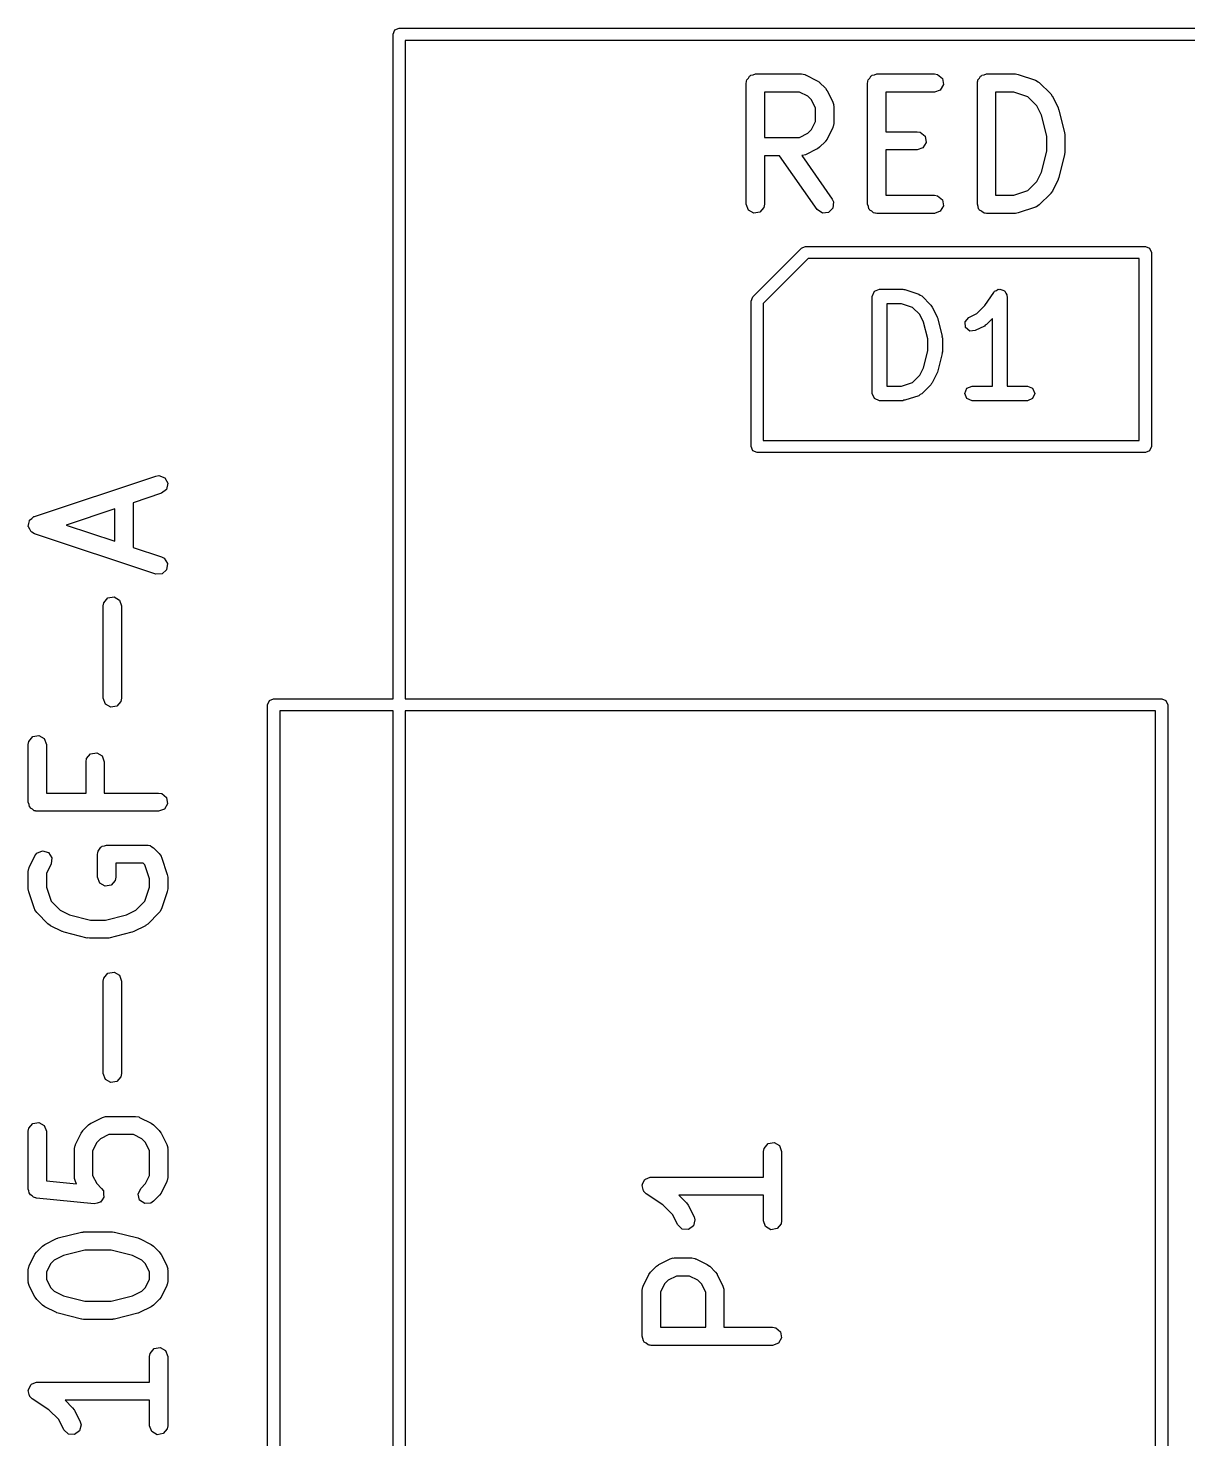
# Model space of a CAD drawing. Extents: x 4.75 to 6.87, y -3.9 to -3.1.
# Drawn here: x 4.7477 to 5.124, y -3.5624 to -3.1043 of the extents above; entities that cross this region are included whole.
import ezdxf

# ---------------------------------------------------------------- set-up
doc = ezdxf.new("R2010")
doc.units = 0
doc.header["$MEASUREMENT"] = 0
doc.layers.add('BLACK', color=7, linetype='CONTINUOUS')

msp = doc.modelspace()

# ---------------------------------------------------------------- linework, layer by layer
at = {"layer": 'BLACK', "linetype": 'CONTINUOUS'}
for p, q in [((4.86614, -3.1063), (4.86672, -3.10491)), ((4.86672, -3.10491), (4.86811, -3.10433)), ((4.86811, -3.10433), (6.83661, -3.10433)), ((4.86614, -3.32205), (4.86614, -3.1063)), ((6.83465, -3.10827), (4.87008, -3.10827)), ((4.87008, -3.10827), (4.87008, -3.32205)), ((4.98074, -3.12214), (4.9808, -3.12176)), ((4.98074, -3.16151), (4.98074, -3.12214)), ((4.98078, -3.12163), (4.98085, -3.12151)), ((4.9808, -3.12176), (4.98078, -3.12163)), ((4.98085, -3.12151), (4.98091, -3.12113)), ((4.98091, -3.12113), (4.98141, -3.12054)), ((4.98141, -3.12054), (4.98179, -3.11988)), ((4.98179, -3.11988), (4.98204, -3.11979)), ((4.98204, -3.11979), (4.98221, -3.11958)), ((4.98221, -3.11958), (4.98297, -3.11945)), ((4.98297, -3.11945), (4.98369, -3.11919)), ((4.98369, -3.11919), (4.99869, -3.11919)), ((4.99869, -3.11919), (4.9997, -3.11937)), ((4.9997, -3.11937), (4.99983, -3.11948)), ((4.99983, -3.11948), (5.00001, -3.1195)), ((5.00001, -3.1195), (5.00376, -3.12137)), ((5.00376, -3.12137), (5.00447, -3.1219)), ((5.00447, -3.1219), (5.00453, -3.12193)), ((5.00453, -3.12193), (5.0064, -3.1238)), ((5.02011, -3.12214), (5.02017, -3.12176)), ((5.02011, -3.16151), (5.02011, -3.12214)), ((5.02015, -3.12163), (5.02022, -3.12151)), ((5.02017, -3.12176), (5.02015, -3.12163)), ((5.02022, -3.12151), (5.02028, -3.12113)), ((5.02028, -3.12113), (5.02078, -3.12054)), ((5.02078, -3.12054), (5.02116, -3.11988)), ((5.02116, -3.11988), (5.02141, -3.11979)), ((5.02141, -3.11979), (5.02158, -3.11958)), ((5.02158, -3.11958), (5.02234, -3.11945)), ((5.02234, -3.11945), (5.02306, -3.11919)), ((5.02306, -3.11919), (5.04181, -3.11919)), ((5.04181, -3.11919), (5.04282, -3.11937)), ((5.04282, -3.11937), (5.04436, -3.12066)), ((5.04472, -3.12265), (5.04371, -3.1244)), ((5.04436, -3.12066), (5.04472, -3.12265)), ((5.05573, -3.12214), (5.0558, -3.12176)), ((5.05573, -3.16151), (5.05573, -3.12214)), ((5.05577, -3.12163), (5.05584, -3.12151)), ((5.0558, -3.12176), (5.05577, -3.12163)), ((5.05584, -3.12151), (5.05591, -3.12113)), ((5.05591, -3.12113), (5.0564, -3.12054)), ((5.0564, -3.12054), (5.05678, -3.11988)), ((5.05678, -3.11988), (5.05703, -3.11979)), ((5.05703, -3.11979), (5.0572, -3.11958)), ((5.0572, -3.11958), (5.05796, -3.11945)), ((5.05796, -3.11945), (5.05868, -3.11919)), ((5.05868, -3.11919), (5.06805, -3.11919)), ((5.06805, -3.11919), (5.06892, -3.11934)), ((5.06892, -3.11934), (5.06899, -3.11934)), ((5.06899, -3.11934), (5.07461, -3.12121)), ((5.07461, -3.12121), (5.07551, -3.1217)), ((5.07551, -3.1217), (5.07561, -3.12185)), ((5.07561, -3.12185), (5.07577, -3.12193)), ((5.07577, -3.12193), (5.07952, -3.12568)), ((4.98664, -3.12509), (4.98664, -3.13981)), ((4.99799, -3.12509), (4.98664, -3.12509)), ((5.00069, -3.12644), (4.99799, -3.12509)), ((5.00189, -3.12764), (5.00069, -3.12644)), ((5.00323, -3.13034), (5.00189, -3.12764)), ((5.0064, -3.1238), (5.00691, -3.12453)), ((5.00691, -3.12453), (5.00695, -3.12457)), ((5.00695, -3.12457), (5.00883, -3.12832)), ((5.04181, -3.12509), (5.02601, -3.12509)), ((5.02601, -3.12509), (5.02601, -3.13794)), ((5.04371, -3.1244), (5.04181, -3.12509)), ((5.06163, -3.12509), (5.06163, -3.15856)), ((5.06757, -3.12509), (5.06163, -3.12509)), ((5.07208, -3.1266), (5.06757, -3.12509)), ((5.075, -3.12951), (5.07208, -3.1266)), ((5.07952, -3.12568), (5.08002, -3.1264)), ((5.08002, -3.1264), (5.08007, -3.12644)), ((5.08007, -3.12644), (5.08194, -3.13019)), ((5.00323, -3.13457), (5.00323, -3.13034)), ((5.00883, -3.12832), (5.00912, -3.1293)), ((5.00912, -3.1293), (5.00908, -3.12947)), ((5.00908, -3.12947), (5.00914, -3.12964)), ((5.00914, -3.12964), (5.00914, -3.13526)), ((5.07652, -3.13255), (5.075, -3.12951)), ((5.07822, -3.13938), (5.07652, -3.13255)), ((5.08194, -3.13019), (5.08209, -3.13068)), ((5.08209, -3.13068), (5.08217, -3.1308)), ((5.08217, -3.1308), (5.08404, -3.1383)), ((5.00069, -3.13846), (5.00189, -3.13726)), ((5.00189, -3.13726), (5.00323, -3.13457)), ((5.00883, -3.13658), (5.00695, -3.14033)), ((5.00885, -3.13641), (5.00883, -3.13658)), ((5.00896, -3.13627), (5.00885, -3.13641)), ((5.00914, -3.13526), (5.00896, -3.13627)), ((4.98664, -3.13981), (4.99799, -3.13981)), ((4.99799, -3.13981), (5.00069, -3.13846)), ((5.0064, -3.1411), (5.00453, -3.14298)), ((5.00643, -3.14104), (5.0064, -3.1411)), ((5.00695, -3.14033), (5.00643, -3.14104)), ((5.02601, -3.13794), (5.03618, -3.13794)), ((5.03618, -3.13794), (5.03719, -3.13811)), ((5.03719, -3.13811), (5.03874, -3.13941)), ((5.03909, -3.1414), (5.03808, -3.14315)), ((5.03874, -3.13941), (5.03909, -3.1414)), ((5.07822, -3.14427), (5.07822, -3.13938)), ((5.08404, -3.1383), (5.08408, -3.13889)), ((5.08408, -3.13889), (5.08413, -3.13901)), ((5.08413, -3.13901), (5.08413, -3.14464)), ((4.99153, -3.14572), (4.98664, -3.14572)), ((4.98664, -3.14572), (4.98664, -3.16151)), ((5.00377, -3.1632), (4.99153, -3.14572)), ((4.99885, -3.14566), (4.99873, -3.1457)), ((4.99873, -3.1457), (5.00861, -3.15982)), ((4.99903, -3.1457), (4.99885, -3.14566)), ((5.00001, -3.1454), (4.99903, -3.1457)), ((5.00376, -3.14353), (5.00001, -3.1454)), ((5.0038, -3.14348), (5.00376, -3.14353)), ((5.00453, -3.14298), (5.0038, -3.14348)), ((5.03618, -3.14384), (5.02601, -3.14384)), ((5.02601, -3.14384), (5.02601, -3.15856)), ((5.03808, -3.14315), (5.03618, -3.14384)), ((5.07652, -3.15111), (5.07822, -3.14427)), ((5.08404, -3.14535), (5.08217, -3.15285)), ((5.08413, -3.14464), (5.08403, -3.14522)), ((5.08403, -3.14522), (5.08404, -3.14535)), ((5.075, -3.15414), (5.07652, -3.15111)), ((5.07208, -3.15706), (5.075, -3.15414)), ((5.08194, -3.15346), (5.08007, -3.15721)), ((5.08196, -3.15332), (5.08194, -3.15346)), ((5.08217, -3.15285), (5.08196, -3.15332)), ((5.00861, -3.15982), (5.00904, -3.16075)), ((5.02601, -3.15856), (5.04181, -3.15856)), ((5.04181, -3.15856), (5.04282, -3.15874)), ((5.04282, -3.15874), (5.04436, -3.16003)), ((5.04436, -3.16003), (5.04472, -3.16202)), ((5.06163, -3.15856), (5.06757, -3.15856)), ((5.06757, -3.15856), (5.07208, -3.15706)), ((5.07952, -3.15797), (5.07577, -3.16172)), ((5.07954, -3.15792), (5.07952, -3.15797)), ((5.08007, -3.15721), (5.07954, -3.15792)), ((4.98143, -3.16341), (4.98074, -3.16151)), ((4.98318, -3.16442), (4.98143, -3.16341)), ((4.98517, -3.16407), (4.98318, -3.16442)), ((4.98646, -3.16252), (4.98517, -3.16407)), ((4.98664, -3.16151), (4.98646, -3.16252)), ((5.00542, -3.16436), (5.00377, -3.1632)), ((5.00743, -3.16419), (5.00542, -3.16436)), ((5.00886, -3.16276), (5.00743, -3.16419)), ((5.00904, -3.16075), (5.00886, -3.16276)), ((5.02037, -3.16223), (5.02011, -3.16151)), ((5.0205, -3.16299), (5.02037, -3.16223)), ((5.02071, -3.16316), (5.0205, -3.16299)), ((5.0208, -3.16341), (5.02071, -3.16316)), ((5.02146, -3.16379), (5.0208, -3.16341)), ((5.02205, -3.16429), (5.02146, -3.16379)), ((5.02243, -3.16435), (5.02205, -3.16429)), ((5.02255, -3.16442), (5.02243, -3.16435)), ((5.02268, -3.1644), (5.02255, -3.16442)), ((5.02306, -3.16446), (5.02268, -3.1644)), ((5.04181, -3.16446), (5.02306, -3.16446)), ((5.04371, -3.16377), (5.04181, -3.16446)), ((5.04472, -3.16202), (5.04371, -3.16377)), ((5.05599, -3.16223), (5.05573, -3.16151)), ((5.05612, -3.16299), (5.05599, -3.16223)), ((5.05633, -3.16316), (5.05612, -3.16299)), ((5.05642, -3.16341), (5.05633, -3.16316)), ((5.05708, -3.16379), (5.05642, -3.16341)), ((5.05767, -3.16429), (5.05708, -3.16379)), ((5.05805, -3.16435), (5.05767, -3.16429)), ((5.05817, -3.16442), (5.05805, -3.16435)), ((5.0583, -3.1644), (5.05817, -3.16442)), ((5.05868, -3.16446), (5.0583, -3.1644)), ((5.06805, -3.16446), (5.05868, -3.16446)), ((5.06811, -3.16444), (5.06805, -3.16446)), ((5.06899, -3.16431), (5.06811, -3.16444)), ((5.07461, -3.16244), (5.06899, -3.16431)), ((5.07475, -3.16233), (5.07461, -3.16244)), ((5.07493, -3.16231), (5.07475, -3.16233)), ((5.07577, -3.16172), (5.07493, -3.16231)), ((4.98286, -3.19152), (4.99861, -3.17577)), ((4.99861, -3.17577), (4.9991, -3.17557)), ((4.9991, -3.17557), (5, -3.1752)), ((5, -3.1752), (5.11024, -3.1752)), ((5.11024, -3.1752), (5.11163, -3.17577)), ((5.11163, -3.17577), (5.1122, -3.17717)), ((5.1122, -3.17717), (5.1122, -3.24016)), ((5.00082, -3.17913), (4.98622, -3.19373)), ((5.10827, -3.17913), (5.00082, -3.17913)), ((5.10827, -3.23819), (5.10827, -3.17913)), ((4.98228, -3.19291), (4.98286, -3.19152)), ((5.02163, -3.19141), (5.02233, -3.18974)), ((5.02163, -3.22291), (5.02163, -3.19141)), ((5.02233, -3.18974), (5.024, -3.18905)), ((5.024, -3.18905), (5.0315, -3.18905)), ((5.0315, -3.18905), (5.03186, -3.1892)), ((5.03186, -3.1892), (5.03224, -3.18917)), ((5.03224, -3.18917), (5.03674, -3.19067)), ((5.03674, -3.19067), (5.03716, -3.19103)), ((5.03716, -3.19103), (5.03767, -3.19124)), ((5.03767, -3.19124), (5.04067, -3.19424)), ((5.05816, -3.19441), (5.06103, -3.1901)), ((5.06103, -3.1901), (5.06123, -3.18997)), ((5.06123, -3.18997), (5.06132, -3.18974)), ((5.06132, -3.18974), (5.06196, -3.18948)), ((5.06196, -3.18948), (5.06253, -3.1891)), ((5.06253, -3.1891), (5.06277, -3.18914)), ((5.06277, -3.18914), (5.06299, -3.18905)), ((5.06299, -3.18905), (5.06363, -3.18931)), ((5.06363, -3.18931), (5.0643, -3.18945)), ((5.0643, -3.18945), (5.06444, -3.18965)), ((5.06444, -3.18965), (5.06466, -3.18974)), ((5.06466, -3.18974), (5.06493, -3.19038)), ((5.06493, -3.19038), (5.06531, -3.19095)), ((5.06531, -3.19095), (5.06526, -3.19119)), ((5.06526, -3.19119), (5.06535, -3.19141)), ((5.06535, -3.19141), (5.06535, -3.22055)), ((4.98228, -3.24016), (4.98228, -3.19291)), ((4.98622, -3.19373), (4.98622, -3.23819)), ((5.02636, -3.19378), (5.02636, -3.22055)), ((5.03111, -3.19378), (5.02636, -3.19378)), ((5.03472, -3.19498), (5.03111, -3.19378)), ((5.03705, -3.19731), (5.03472, -3.19498)), ((5.04067, -3.19424), (5.04081, -3.1946)), ((5.04081, -3.1946), (5.04111, -3.19486)), ((5.04111, -3.19486), (5.04261, -3.19786)), ((5.05294, -3.1983), (5.05559, -3.19697)), ((5.05559, -3.19697), (5.05816, -3.19441)), ((5.03827, -3.19974), (5.03705, -3.19731)), ((5.03963, -3.2052), (5.03827, -3.19974)), ((5.04261, -3.19786), (5.04263, -3.19812)), ((5.04263, -3.19812), (5.04279, -3.19834)), ((5.04279, -3.19834), (5.04429, -3.20434)), ((5.05175, -3.19967), (5.05294, -3.1983)), ((5.05188, -3.20147), (5.05175, -3.19967)), ((5.05325, -3.20265), (5.05188, -3.20147)), ((5.05805, -3.20103), (5.05505, -3.20253)), ((5.0583, -3.20073), (5.05805, -3.20103)), ((5.05866, -3.20058), (5.0583, -3.20073)), ((5.06063, -3.19862), (5.05866, -3.20058)), ((5.06063, -3.22055), (5.06063, -3.19862)), ((5.03963, -3.20912), (5.03963, -3.2052)), ((5.04429, -3.20434), (5.04424, -3.20464)), ((5.04424, -3.20464), (5.04436, -3.20491)), ((5.04436, -3.20491), (5.04436, -3.20941)), ((5.05505, -3.20253), (5.05325, -3.20265)), ((5.03827, -3.21459), (5.03963, -3.20912)), ((5.04429, -3.20998), (5.04279, -3.21598)), ((5.04436, -3.20941), (5.04424, -3.20969)), ((5.04424, -3.20969), (5.04429, -3.20998)), ((5.03705, -3.21701), (5.03827, -3.21459)), ((5.03111, -3.22055), (5.03472, -3.21935)), ((5.03472, -3.21935), (5.03705, -3.21701)), ((5.04081, -3.21972), (5.04067, -3.22008)), ((5.04111, -3.21947), (5.04081, -3.21972)), ((5.04261, -3.21647), (5.04111, -3.21947)), ((5.04263, -3.2162), (5.04261, -3.21647)), ((5.04279, -3.21598), (5.04263, -3.2162)), ((5.02233, -3.22458), (5.02163, -3.22291)), ((5.02636, -3.22055), (5.03111, -3.22055)), ((5.03674, -3.22365), (5.03224, -3.22515)), ((5.03716, -3.22329), (5.03674, -3.22365)), ((5.03767, -3.22308), (5.03716, -3.22329)), ((5.04067, -3.22008), (5.03767, -3.22308)), ((5.05163, -3.22291), (5.05232, -3.22124)), ((5.05232, -3.22458), (5.05163, -3.22291)), ((5.05232, -3.22124), (5.05399, -3.22055)), ((5.05399, -3.22055), (5.06063, -3.22055)), ((5.06535, -3.22055), (5.07199, -3.22055)), ((5.07199, -3.22055), (5.07366, -3.22124)), ((5.07366, -3.22124), (5.07435, -3.22291)), ((5.07435, -3.22291), (5.07366, -3.22458)), ((5.024, -3.22527), (5.02233, -3.22458)), ((5.0315, -3.22527), (5.024, -3.22527)), ((5.03186, -3.22512), (5.0315, -3.22527)), ((5.03224, -3.22515), (5.03186, -3.22512)), ((5.05399, -3.22527), (5.05232, -3.22458)), ((5.07199, -3.22527), (5.05399, -3.22527)), ((5.07366, -3.22458), (5.07199, -3.22527)), ((4.98622, -3.23819), (5.10827, -3.23819)), ((4.98286, -3.24155), (4.98228, -3.24016)), ((4.98425, -3.24213), (4.98286, -3.24155)), ((5.11024, -3.24213), (4.98425, -3.24213)), ((5.11163, -3.24155), (5.11024, -3.24213)), ((5.1122, -3.24016), (5.11163, -3.24155)), ((4.74975, -3.26285), (4.78912, -3.24973)), ((4.78912, -3.24973), (4.79014, -3.24958)), ((4.79014, -3.24958), (4.79201, -3.25032)), ((4.79201, -3.25032), (4.79298, -3.2521)), ((4.79099, -3.25533), (4.78176, -3.25841)), ((4.79257, -3.25408), (4.79099, -3.25533)), ((4.79298, -3.2521), (4.79257, -3.25408)), ((4.77585, -3.26038), (4.76002, -3.26565)), ((4.77585, -3.27093), (4.77585, -3.26038)), ((4.78176, -3.25841), (4.78176, -3.2729)), ((4.74776, -3.26609), (4.74795, -3.26517)), ((4.74795, -3.26517), (4.74809, -3.26425)), ((4.74809, -3.26425), (4.74815, -3.26419)), ((4.74815, -3.26419), (4.74817, -3.26411)), ((4.74817, -3.26411), (4.7489, -3.26353)), ((4.7489, -3.26353), (4.7496, -3.26291)), ((4.7496, -3.26291), (4.74968, -3.26291)), ((4.74968, -3.26291), (4.74975, -3.26285)), ((4.76002, -3.26565), (4.77585, -3.27093)), ((4.7478, -3.26616), (4.74776, -3.26609)), ((4.74779, -3.26625), (4.7478, -3.26616)), ((4.74828, -3.26704), (4.74779, -3.26625)), ((4.74873, -3.26786), (4.74828, -3.26704)), ((4.7488, -3.26789), (4.74873, -3.26786)), ((4.74885, -3.26797), (4.7488, -3.26789)), ((4.74975, -3.26846), (4.74885, -3.26797)), ((4.78912, -3.28158), (4.74975, -3.26846)), ((4.78176, -3.2729), (4.79099, -3.27598)), ((4.79099, -3.27598), (4.79189, -3.27646)), ((4.79189, -3.27646), (4.79295, -3.27819)), ((4.79295, -3.27819), (4.79265, -3.28018)), ((4.79114, -3.28152), (4.78912, -3.28158)), ((4.79265, -3.28018), (4.79114, -3.28152)), ((4.7721, -3.2919), (4.77228, -3.29089)), ((4.7721, -3.3219), (4.7721, -3.2919)), ((4.77228, -3.29089), (4.77358, -3.28934)), ((4.77358, -3.28934), (4.77557, -3.28899)), ((4.77557, -3.28899), (4.77732, -3.29)), ((4.77732, -3.29), (4.77801, -3.2919)), ((4.77801, -3.2919), (4.77801, -3.3219)), ((4.77279, -3.3238), (4.7721, -3.3219)), ((4.77454, -3.32481), (4.77279, -3.3238)), ((4.77653, -3.32445), (4.77454, -3.32481)), ((4.77783, -3.32291), (4.77653, -3.32445)), ((4.77801, -3.3219), (4.77783, -3.32291)), ((4.82539, -3.32402), (4.82597, -3.32262)), ((4.82539, -3.67598), (4.82539, -3.32402)), ((4.82597, -3.32262), (4.82736, -3.32205)), ((4.82736, -3.32205), (4.86614, -3.32205)), ((4.87008, -3.32205), (5.11555, -3.32205)), ((5.11555, -3.32205), (5.11694, -3.32262)), ((5.11694, -3.32262), (5.11752, -3.32402)), ((5.11752, -3.32402), (5.11752, -3.67598)), ((4.82933, -3.32598), (4.82933, -3.67402)), ((4.86614, -3.32598), (4.82933, -3.32598)), ((4.86614, -3.67402), (4.86614, -3.32598)), ((4.87008, -3.32598), (4.87008, -3.67402)), ((5.11358, -3.32598), (4.87008, -3.32598)), ((5.11358, -3.67402), (5.11358, -3.32598)), ((4.74791, -3.33589), (4.74921, -3.33434)), ((4.74921, -3.33434), (4.7512, -3.33399)), ((4.7512, -3.33399), (4.75295, -3.335)), ((4.74773, -3.3369), (4.74791, -3.33589)), ((4.74773, -3.35564), (4.74773, -3.3369)), ((4.75295, -3.335), (4.75364, -3.3369)), ((4.75364, -3.3369), (4.75364, -3.35269)), ((4.76648, -3.34252), (4.76666, -3.34151)), ((4.76648, -3.35269), (4.76648, -3.34252)), ((4.76666, -3.34151), (4.76796, -3.33996)), ((4.76796, -3.33996), (4.76994, -3.33961)), ((4.76994, -3.33961), (4.77169, -3.34062)), ((4.77169, -3.34062), (4.77238, -3.34252)), ((4.77238, -3.34252), (4.77238, -3.35269)), ((4.75364, -3.35269), (4.76648, -3.35269)), ((4.77238, -3.35269), (4.79005, -3.35269)), ((4.79005, -3.35269), (4.79106, -3.35287)), ((4.74799, -3.35636), (4.74773, -3.35564)), ((4.74813, -3.35712), (4.74799, -3.35636)), ((4.74833, -3.35729), (4.74813, -3.35712)), ((4.79106, -3.35287), (4.79261, -3.35417)), ((4.79296, -3.35616), (4.79195, -3.3579)), ((4.79261, -3.35417), (4.79296, -3.35616)), ((4.74842, -3.35754), (4.74833, -3.35729)), ((4.74909, -3.35792), (4.74842, -3.35754)), ((4.74967, -3.35842), (4.74909, -3.35792)), ((4.75006, -3.35849), (4.74967, -3.35842)), ((4.75017, -3.35855), (4.75006, -3.35849)), ((4.7503, -3.35853), (4.75017, -3.35855)), ((4.75068, -3.3586), (4.7503, -3.35853)), ((4.79005, -3.3586), (4.75068, -3.3586)), ((4.79195, -3.3579), (4.79005, -3.3586)), ((4.77041, -3.37151), (4.7709, -3.37092)), ((4.7709, -3.37092), (4.77128, -3.37025)), ((4.77128, -3.37025), (4.77153, -3.37016)), ((4.77153, -3.37016), (4.77171, -3.36996)), ((4.77171, -3.36996), (4.77246, -3.36983)), ((4.77246, -3.36983), (4.77318, -3.36956)), ((4.77318, -3.36956), (4.7863, -3.36956)), ((4.7863, -3.36956), (4.78649, -3.36959)), ((4.78649, -3.36959), (4.78656, -3.36957)), ((4.78656, -3.36957), (4.78668, -3.36963)), ((4.78668, -3.36963), (4.78731, -3.36974)), ((4.78731, -3.36974), (4.78781, -3.37016)), ((4.78781, -3.37016), (4.78839, -3.37043)), ((4.78839, -3.37043), (4.79027, -3.3723)), ((4.74804, -3.37682), (4.74992, -3.37307)), ((4.74992, -3.37307), (4.75053, -3.37225)), ((4.75053, -3.37225), (4.75238, -3.37144)), ((4.75238, -3.37144), (4.75432, -3.37202)), ((4.75432, -3.37202), (4.75543, -3.3737)), ((4.75543, -3.3737), (4.7552, -3.37571)), ((4.77023, -3.37252), (4.7703, -3.37213)), ((4.77023, -3.38001), (4.77023, -3.37252)), ((4.77027, -3.372), (4.77034, -3.37189)), ((4.7703, -3.37213), (4.77027, -3.372)), ((4.77034, -3.37189), (4.77041, -3.37151)), ((4.78508, -3.37547), (4.77613, -3.37547)), ((4.77613, -3.37547), (4.77613, -3.38001)), ((4.7856, -3.37599), (4.78508, -3.37547)), ((4.79027, -3.3723), (4.79086, -3.37314)), ((4.79086, -3.37314), (4.79087, -3.37332)), ((4.79087, -3.37332), (4.79098, -3.37346)), ((4.79098, -3.37346), (4.79286, -3.37908)), ((4.74773, -3.37814), (4.74791, -3.37713)), ((4.74773, -3.38376), (4.74773, -3.37814)), ((4.74791, -3.37713), (4.74802, -3.377)), ((4.74802, -3.377), (4.74804, -3.37682)), ((4.7552, -3.37571), (4.75364, -3.37884)), ((4.75364, -3.37884), (4.75364, -3.38329)), ((4.77092, -3.38191), (4.77023, -3.38001)), ((4.77613, -3.38001), (4.77596, -3.38102)), ((4.7871, -3.38049), (4.7856, -3.37599)), ((4.79286, -3.37908), (4.79299, -3.37995)), ((4.79299, -3.37995), (4.79301, -3.38001)), ((4.79301, -3.38001), (4.79301, -3.38376)), ((4.74775, -3.38383), (4.74773, -3.38376)), ((4.74788, -3.3847), (4.74775, -3.38383)), ((4.74976, -3.39032), (4.74788, -3.3847)), ((4.75364, -3.38329), (4.75514, -3.38779)), ((4.77267, -3.38292), (4.77092, -3.38191)), ((4.77466, -3.38257), (4.77267, -3.38292)), ((4.77596, -3.38102), (4.77466, -3.38257)), ((4.7856, -3.38779), (4.7871, -3.38329)), ((4.7871, -3.38329), (4.7871, -3.38049)), ((4.79286, -3.3847), (4.79098, -3.39032)), ((4.79301, -3.38376), (4.79285, -3.38463)), ((4.79285, -3.38463), (4.79286, -3.3847)), ((4.75514, -3.38779), (4.75806, -3.39071)), ((4.78268, -3.39071), (4.7856, -3.38779)), ((4.74987, -3.39046), (4.74976, -3.39032)), ((4.74988, -3.39064), (4.74987, -3.39046)), ((4.75047, -3.39148), (4.74988, -3.39064)), ((4.75422, -3.39523), (4.75047, -3.39148)), ((4.75806, -3.39071), (4.76109, -3.39223)), ((4.76109, -3.39223), (4.76792, -3.39394)), ((4.77282, -3.39394), (4.77965, -3.39223)), ((4.77965, -3.39223), (4.78268, -3.39071)), ((4.79027, -3.39148), (4.78652, -3.39523)), ((4.79034, -3.39132), (4.79027, -3.39148)), ((4.79049, -3.39122), (4.79034, -3.39132)), ((4.79098, -3.39032), (4.79049, -3.39122)), ((4.75428, -3.39525), (4.75422, -3.39523)), ((4.75499, -3.39578), (4.75428, -3.39525)), ((4.75874, -3.39765), (4.75499, -3.39578)), ((4.75888, -3.39767), (4.75874, -3.39765)), ((4.75934, -3.39788), (4.75888, -3.39767)), ((4.76684, -3.39975), (4.75934, -3.39788)), ((4.76792, -3.39394), (4.77282, -3.39394)), ((4.7814, -3.39788), (4.7739, -3.39975)), ((4.78151, -3.3978), (4.7814, -3.39788)), ((4.782, -3.39765), (4.78151, -3.3978)), ((4.78575, -3.39578), (4.782, -3.39765)), ((4.78579, -3.39573), (4.78575, -3.39578)), ((4.78652, -3.39523), (4.78579, -3.39573)), ((4.76698, -3.39974), (4.76684, -3.39975)), ((4.76756, -3.39984), (4.76698, -3.39974)), ((4.77318, -3.39984), (4.76756, -3.39984)), ((4.77331, -3.39979), (4.77318, -3.39984)), ((4.7739, -3.39975), (4.77331, -3.39979)), ((4.77228, -3.41275), (4.77358, -3.4112)), ((4.77358, -3.4112), (4.77557, -3.41085)), ((4.77557, -3.41085), (4.77732, -3.41186)), ((4.77732, -3.41186), (4.77801, -3.41376)), ((4.7721, -3.41376), (4.77228, -3.41275)), ((4.7721, -3.44376), (4.7721, -3.41376)), ((4.77801, -3.41376), (4.77801, -3.44376)), ((4.77279, -3.44565), (4.7721, -3.44376)), ((4.77801, -3.44376), (4.77783, -3.44477)), ((4.77454, -3.44666), (4.77279, -3.44565)), ((4.77653, -3.44631), (4.77454, -3.44666)), ((4.77783, -3.44477), (4.77653, -3.44631)), ((4.76811, -3.45986), (4.77186, -3.45799)), ((4.77186, -3.45799), (4.77284, -3.4577)), ((4.77284, -3.4577), (4.77302, -3.45774)), ((4.77302, -3.45774), (4.77318, -3.45768)), ((4.77318, -3.45768), (4.78256, -3.45768)), ((4.78256, -3.45768), (4.78357, -3.45786)), ((4.78357, -3.45786), (4.7837, -3.45797)), ((4.7837, -3.45797), (4.78388, -3.45799)), ((4.78388, -3.45799), (4.78763, -3.45986)), ((4.74773, -3.4625), (4.74791, -3.46149)), ((4.74773, -3.48125), (4.74773, -3.4625)), ((4.74791, -3.46149), (4.74921, -3.45995)), ((4.74921, -3.45995), (4.7512, -3.4596)), ((4.7512, -3.4596), (4.75295, -3.46061)), ((4.75295, -3.46061), (4.75364, -3.4625)), ((4.75364, -3.4625), (4.75364, -3.47858)), ((4.76492, -3.46306), (4.76544, -3.46235)), ((4.76544, -3.46235), (4.76547, -3.46229)), ((4.76547, -3.46229), (4.76734, -3.46042)), ((4.76734, -3.46042), (4.76807, -3.45991)), ((4.76807, -3.45991), (4.76811, -3.45986)), ((4.78763, -3.45986), (4.78833, -3.46039)), ((4.78833, -3.46039), (4.78839, -3.46042)), ((4.78839, -3.46042), (4.79027, -3.46229)), ((4.79027, -3.46229), (4.79077, -3.46301)), ((4.76273, -3.46813), (4.76291, -3.46712)), ((4.76291, -3.46712), (4.76302, -3.46698)), ((4.76302, -3.46698), (4.76304, -3.46681)), ((4.76304, -3.46681), (4.76492, -3.46306)), ((4.76998, -3.46613), (4.76864, -3.46883)), ((4.77118, -3.46493), (4.76998, -3.46613)), ((4.77388, -3.46358), (4.77118, -3.46493)), ((4.78186, -3.46358), (4.77388, -3.46358)), ((4.78456, -3.46493), (4.78186, -3.46358)), ((4.78575, -3.46613), (4.78456, -3.46493)), ((4.7871, -3.46883), (4.78575, -3.46613)), ((4.79077, -3.46301), (4.79082, -3.46306)), ((4.79082, -3.46306), (4.7927, -3.46681)), ((4.7927, -3.46681), (4.79299, -3.46779)), ((4.98649, -3.46806), (4.98779, -3.46651)), ((4.98779, -3.46651), (4.98978, -3.46616)), ((4.98978, -3.46616), (4.99153, -3.46717)), ((4.99153, -3.46717), (4.99222, -3.46907)), ((4.76273, -3.4775), (4.76273, -3.46813)), ((4.76864, -3.46883), (4.76864, -3.47681)), ((4.7871, -3.47681), (4.7871, -3.46883)), ((4.79299, -3.46779), (4.79295, -3.46796)), ((4.79295, -3.46796), (4.79301, -3.46813)), ((4.79301, -3.46813), (4.79301, -3.4775)), ((4.98631, -3.46907), (4.98649, -3.46806)), ((4.98631, -3.47736), (4.98631, -3.46907)), ((4.99222, -3.46907), (4.99222, -3.49156)), ((4.75364, -3.47858), (4.76341, -3.47956)), ((4.76279, -3.47767), (4.76273, -3.4775)), ((4.76275, -3.47784), (4.76279, -3.47767)), ((4.76304, -3.47882), (4.76275, -3.47784)), ((4.76341, -3.47956), (4.76304, -3.47882)), ((4.76864, -3.47681), (4.76998, -3.4795)), ((4.76998, -3.4795), (4.77152, -3.48104)), ((4.78422, -3.48104), (4.78575, -3.4795)), ((4.78575, -3.4795), (4.7871, -3.47681)), ((4.7927, -3.47882), (4.79082, -3.48257)), ((4.79272, -3.47865), (4.7927, -3.47882)), ((4.79283, -3.47851), (4.79272, -3.47865)), ((4.79301, -3.4775), (4.79283, -3.47851)), ((4.94695, -3.48012), (4.94702, -3.47997)), ((4.94719, -3.48095), (4.94695, -3.48012)), ((4.94699, -3.4798), (4.94742, -3.47906)), ((4.94702, -3.47997), (4.94699, -3.4798)), ((4.94734, -3.48179), (4.94719, -3.48095)), ((4.94742, -3.47906), (4.94776, -3.47828)), ((4.94776, -3.47828), (4.94791, -3.4782)), ((4.94791, -3.4782), (4.948, -3.47805)), ((4.948, -3.47805), (4.9488, -3.47776)), ((4.9488, -3.47776), (4.94957, -3.47738)), ((4.94957, -3.47738), (4.94974, -3.47742)), ((4.94974, -3.47742), (4.9499, -3.47736)), ((4.9499, -3.47736), (4.98631, -3.47736)), ((4.74795, -3.48184), (4.74773, -3.48125)), ((4.74799, -3.48247), (4.74795, -3.48184)), ((4.74828, -3.48276), (4.74799, -3.48247)), ((4.74842, -3.48315), (4.74828, -3.48276)), ((4.74897, -3.48346), (4.74842, -3.48315)), ((4.7494, -3.48391), (4.74897, -3.48346)), ((4.75007, -3.4841), (4.7494, -3.48391)), ((4.75017, -3.48416), (4.75007, -3.4841)), ((4.75024, -3.48415), (4.75017, -3.48416)), ((4.75039, -3.48419), (4.75024, -3.48415)), ((4.76914, -3.48607), (4.75039, -3.48419)), ((4.77169, -3.48473), (4.77113, -3.48555)), ((4.77152, -3.48104), (4.77211, -3.48188)), ((4.77227, -3.48393), (4.77169, -3.48473)), ((4.77211, -3.48188), (4.77211, -3.4819)), ((4.77211, -3.4819), (4.77212, -3.48191)), ((4.77212, -3.48191), (4.7722, -3.4829)), ((4.7722, -3.4829), (4.77228, -3.48389)), ((4.77228, -3.48389), (4.77227, -3.48391)), ((4.77227, -3.48391), (4.77227, -3.48393)), ((4.78336, -3.48287), (4.78422, -3.48104)), ((4.78389, -3.48482), (4.78336, -3.48287)), ((4.78554, -3.48598), (4.78389, -3.48482)), ((4.78839, -3.48521), (4.78755, -3.4858)), ((4.79027, -3.48334), (4.78839, -3.48521)), ((4.79029, -3.48328), (4.79027, -3.48334)), ((4.79082, -3.48257), (4.79029, -3.48328)), ((4.94747, -3.4819), (4.94734, -3.48179)), ((4.94752, -3.48206), (4.94747, -3.4819)), ((4.94826, -3.48277), (4.94752, -3.48206)), ((4.95364, -3.48636), (4.94826, -3.48277)), ((4.98631, -3.48327), (4.9589, -3.48327)), ((4.9589, -3.48327), (4.96136, -3.48573)), ((4.98631, -3.49156), (4.98631, -3.48327)), ((4.76916, -3.48606), (4.76914, -3.48607)), ((4.76917, -3.48607), (4.76916, -3.48606)), ((4.77013, -3.48581), (4.76917, -3.48607)), ((4.7711, -3.48557), (4.77013, -3.48581)), ((4.77111, -3.48555), (4.7711, -3.48557)), ((4.77113, -3.48555), (4.77111, -3.48555)), ((4.78755, -3.4858), (4.78554, -3.48598)), ((4.95684, -3.48956), (4.95364, -3.48636)), ((4.9585, -3.49288), (4.95684, -3.48956)), ((4.96136, -3.48573), (4.96186, -3.48645)), ((4.96186, -3.48645), (4.96191, -3.48649)), ((4.96191, -3.48649), (4.96379, -3.49024)), ((4.95997, -3.49427), (4.9585, -3.49288)), ((4.96199, -3.49439), (4.95997, -3.49427)), ((4.96361, -3.49319), (4.96199, -3.49439)), ((4.96408, -3.49123), (4.96361, -3.49319)), ((4.96379, -3.49024), (4.96408, -3.49123)), ((4.987, -3.49346), (4.98631, -3.49156)), ((4.98875, -3.49447), (4.987, -3.49346)), ((4.99074, -3.49412), (4.98875, -3.49447)), ((4.99204, -3.49257), (4.99074, -3.49412)), ((4.99222, -3.49156), (4.99204, -3.49257)), ((4.75307, -3.49928), (4.75311, -3.49923)), ((4.75311, -3.49923), (4.75686, -3.49736)), ((4.75686, -3.49736), (4.75735, -3.49721)), ((4.75735, -3.49721), (4.75747, -3.49714)), ((4.75747, -3.49714), (4.76497, -3.49526)), ((4.76497, -3.49526), (4.76555, -3.49522)), ((4.76555, -3.49522), (4.76568, -3.49517)), ((4.76568, -3.49517), (4.77506, -3.49517)), ((4.77506, -3.49517), (4.77564, -3.49527)), ((4.77564, -3.49527), (4.77577, -3.49526)), ((4.77577, -3.49526), (4.78327, -3.49714)), ((4.78327, -3.49714), (4.78374, -3.49734)), ((4.78374, -3.49734), (4.78388, -3.49736)), ((4.78388, -3.49736), (4.78763, -3.49923)), ((4.78763, -3.49923), (4.78833, -3.49976)), ((4.74804, -3.50618), (4.74992, -3.50243)), ((4.74992, -3.50243), (4.75044, -3.50172)), ((4.75044, -3.50172), (4.75047, -3.50166)), ((4.75047, -3.50166), (4.75235, -3.49979)), ((4.75235, -3.49979), (4.75307, -3.49928)), ((4.75921, -3.50279), (4.75618, -3.5043)), ((4.76605, -3.50108), (4.75921, -3.50279)), ((4.77469, -3.50108), (4.76605, -3.50108)), ((4.78152, -3.50279), (4.77469, -3.50108)), ((4.78456, -3.5043), (4.78152, -3.50279)), ((4.78833, -3.49976), (4.78839, -3.49979)), ((4.78839, -3.49979), (4.79027, -3.50166)), ((4.79027, -3.50166), (4.79077, -3.50238)), ((4.79077, -3.50238), (4.79082, -3.50243)), ((4.79082, -3.50243), (4.7927, -3.50618)), ((4.95608, -3.50392), (4.95706, -3.50363)), ((4.95706, -3.50363), (4.95723, -3.50367)), ((4.95723, -3.50367), (4.9574, -3.50361)), ((4.9574, -3.50361), (4.96302, -3.50361)), ((4.96302, -3.50361), (4.96403, -3.50379)), ((4.96403, -3.50379), (4.96417, -3.5039)), ((4.74773, -3.5075), (4.74791, -3.50649)), ((4.74773, -3.51125), (4.74773, -3.5075)), ((4.74791, -3.50649), (4.74802, -3.50635)), ((4.74802, -3.50635), (4.74804, -3.50618)), ((4.75499, -3.5055), (4.75364, -3.5082)), ((4.75364, -3.5082), (4.75364, -3.51055)), ((4.75618, -3.5043), (4.75499, -3.5055)), ((4.78575, -3.5055), (4.78456, -3.5043)), ((4.7871, -3.5082), (4.78575, -3.5055)), ((4.7871, -3.51055), (4.7871, -3.5082)), ((4.7927, -3.50618), (4.79299, -3.50716)), ((4.79299, -3.50716), (4.79295, -3.50733)), ((4.79295, -3.50733), (4.79301, -3.5075)), ((4.79301, -3.5075), (4.79301, -3.51125)), ((4.94913, -3.50899), (4.94966, -3.50828)), ((4.94966, -3.50828), (4.94968, -3.50822)), ((4.94968, -3.50822), (4.95156, -3.50635)), ((4.95156, -3.50635), (4.95228, -3.50584)), ((4.95228, -3.50584), (4.95233, -3.5058)), ((4.95233, -3.5058), (4.95608, -3.50392)), ((4.96417, -3.5039), (4.96434, -3.50392)), ((4.96434, -3.50392), (4.96809, -3.5058)), ((4.96809, -3.5058), (4.9688, -3.50632)), ((4.9688, -3.50632), (4.96886, -3.50635)), ((4.96886, -3.50635), (4.97073, -3.50822)), ((4.97073, -3.50822), (4.97124, -3.50895)), ((4.74779, -3.51141), (4.74773, -3.51125)), ((4.74775, -3.51159), (4.74779, -3.51141)), ((4.74804, -3.51257), (4.74775, -3.51159)), ((4.74992, -3.51632), (4.74804, -3.51257)), ((4.75364, -3.51055), (4.75499, -3.51325)), ((4.78575, -3.51325), (4.7871, -3.51055)), ((4.7927, -3.51257), (4.79082, -3.51632)), ((4.79272, -3.51239), (4.7927, -3.51257)), ((4.79283, -3.51226), (4.79272, -3.51239)), ((4.79301, -3.51125), (4.79283, -3.51226)), ((4.94712, -3.51305), (4.94724, -3.51292)), ((4.94724, -3.51292), (4.94726, -3.51274)), ((4.94726, -3.51274), (4.94913, -3.50899)), ((4.9542, -3.51206), (4.95285, -3.51476)), ((4.9554, -3.51086), (4.9542, -3.51206)), ((4.95809, -3.50951), (4.9554, -3.51086)), ((4.96232, -3.50951), (4.95809, -3.50951)), ((4.96502, -3.51086), (4.96232, -3.50951)), ((4.96622, -3.51206), (4.96502, -3.51086)), ((4.96757, -3.51476), (4.96622, -3.51206)), ((4.97124, -3.50895), (4.97129, -3.50899)), ((4.97129, -3.50899), (4.97316, -3.51274)), ((4.97316, -3.51274), (4.97345, -3.51372)), ((4.74996, -3.51636), (4.74992, -3.51632)), ((4.75047, -3.51709), (4.74996, -3.51636)), ((4.75235, -3.51896), (4.75047, -3.51709)), ((4.75499, -3.51325), (4.75618, -3.51445)), ((4.75618, -3.51445), (4.75921, -3.51596)), ((4.75921, -3.51596), (4.76605, -3.51767)), ((4.77469, -3.51767), (4.78152, -3.51596)), ((4.78152, -3.51596), (4.78456, -3.51445)), ((4.78456, -3.51445), (4.78575, -3.51325)), ((4.79027, -3.51709), (4.78839, -3.51896)), ((4.79029, -3.51703), (4.79027, -3.51709)), ((4.79082, -3.51632), (4.79029, -3.51703)), ((4.94694, -3.51406), (4.94712, -3.51305)), ((4.94694, -3.52906), (4.94694, -3.51406)), ((4.95285, -3.51476), (4.95285, -3.52611)), ((4.96757, -3.52611), (4.96757, -3.51476)), ((4.97345, -3.51372), (4.97341, -3.51389)), ((4.97341, -3.51389), (4.97347, -3.51406)), ((4.97347, -3.51406), (4.97347, -3.52611)), ((4.7524, -3.51899), (4.75235, -3.51896)), ((4.75311, -3.51951), (4.7524, -3.51899)), ((4.75686, -3.52139), (4.75311, -3.51951)), ((4.757, -3.5214), (4.75686, -3.52139)), ((4.75747, -3.52161), (4.757, -3.5214)), ((4.76497, -3.52349), (4.75747, -3.52161)), ((4.76605, -3.51767), (4.77469, -3.51767)), ((4.78327, -3.52161), (4.77577, -3.52349)), ((4.78339, -3.52153), (4.78327, -3.52161)), ((4.78388, -3.52139), (4.78339, -3.52153)), ((4.78763, -3.51951), (4.78388, -3.52139)), ((4.78767, -3.51947), (4.78763, -3.51951)), ((4.78839, -3.51896), (4.78767, -3.51947)), ((4.7651, -3.52347), (4.76497, -3.52349)), ((4.76568, -3.52358), (4.7651, -3.52347)), ((4.77506, -3.52358), (4.76568, -3.52358)), ((4.77518, -3.52353), (4.77506, -3.52358)), ((4.77577, -3.52349), (4.77518, -3.52353)), ((4.95285, -3.52611), (4.96757, -3.52611)), ((4.97347, -3.52611), (4.98927, -3.52611)), ((4.98927, -3.52611), (4.99028, -3.52628)), ((4.99028, -3.52628), (4.99182, -3.52758)), ((4.94721, -3.52978), (4.94694, -3.52906)), ((4.94734, -3.53054), (4.94721, -3.52978)), ((4.94754, -3.53071), (4.94734, -3.53054)), ((4.94763, -3.53096), (4.94754, -3.53071)), ((4.9483, -3.53134), (4.94763, -3.53096)), ((4.99116, -3.53132), (4.98927, -3.53201)), ((4.99217, -3.52957), (4.99116, -3.53132)), ((4.99182, -3.52758), (4.99217, -3.52957)), ((4.7871, -3.53562), (4.78728, -3.53461)), ((4.7871, -3.54392), (4.7871, -3.53562)), ((4.78728, -3.53461), (4.78858, -3.53306)), ((4.78858, -3.53306), (4.79057, -3.53271)), ((4.79057, -3.53271), (4.79232, -3.53372)), ((4.79232, -3.53372), (4.79301, -3.53562)), ((4.79301, -3.53562), (4.79301, -3.55812)), ((4.94889, -3.53183), (4.9483, -3.53134)), ((4.94927, -3.5319), (4.94889, -3.53183)), ((4.94938, -3.53197), (4.94927, -3.5319)), ((4.94951, -3.53194), (4.94938, -3.53197)), ((4.9499, -3.53201), (4.94951, -3.53194)), ((4.98927, -3.53201), (4.9499, -3.53201)), ((4.7482, -3.54561), (4.74855, -3.54483)), ((4.74855, -3.54483), (4.7487, -3.54475)), ((4.7487, -3.54475), (4.74879, -3.54461)), ((4.74879, -3.54461), (4.74959, -3.54431)), ((4.74959, -3.54431), (4.75036, -3.54393)), ((4.75036, -3.54393), (4.75052, -3.54397)), ((4.75052, -3.54397), (4.75068, -3.54392)), ((4.75068, -3.54392), (4.7871, -3.54392)), ((4.74774, -3.54668), (4.74781, -3.54652)), ((4.74798, -3.5475), (4.74774, -3.54668)), ((4.74778, -3.54636), (4.7482, -3.54561)), ((4.74781, -3.54652), (4.74778, -3.54636)), ((4.74813, -3.54835), (4.74798, -3.5475)), ((4.74826, -3.54845), (4.74813, -3.54835)), ((4.7483, -3.54862), (4.74826, -3.54845)), ((4.74905, -3.54933), (4.7483, -3.54862)), ((4.75443, -3.55291), (4.74905, -3.54933)), ((4.75763, -3.55612), (4.75443, -3.55291)), ((4.7871, -3.54982), (4.75969, -3.54982)), ((4.75969, -3.54982), (4.76215, -3.55228)), ((4.76215, -3.55228), (4.76265, -3.553)), ((4.76265, -3.553), (4.7627, -3.55305)), ((4.7627, -3.55305), (4.76457, -3.5568)), ((4.7871, -3.55812), (4.7871, -3.54982)), ((4.75929, -3.55944), (4.75763, -3.55612)), ((4.76487, -3.55778), (4.7644, -3.55974)), ((4.76457, -3.5568), (4.76487, -3.55778)), ((4.78779, -3.56002), (4.7871, -3.55812)), ((4.79301, -3.55812), (4.79283, -3.55913)), ((4.76076, -3.56083), (4.75929, -3.55944)), ((4.76277, -3.56095), (4.76076, -3.56083)), ((4.7644, -3.55974), (4.76277, -3.56095)), ((4.78954, -3.56103), (4.78779, -3.56002)), ((4.79153, -3.56067), (4.78954, -3.56103)), ((4.79283, -3.55913), (4.79153, -3.56067))]:
    msp.add_line(p, q, dxfattribs=at)

doc.saveas('drawing.dxf')
